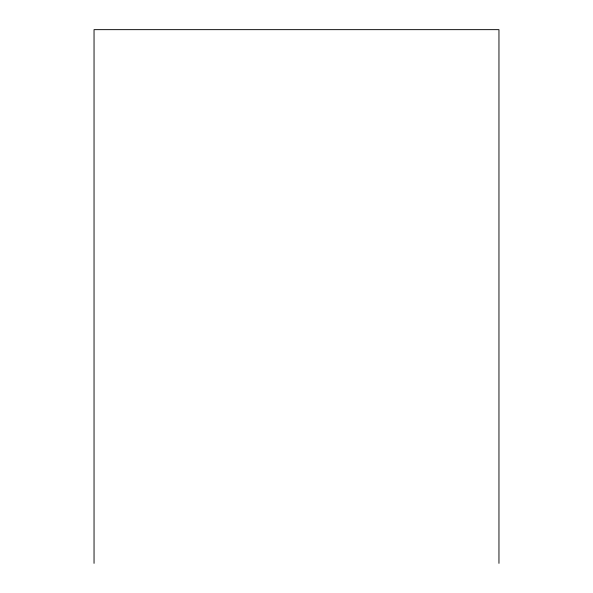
<?xml version="1.0" encoding="UTF-8"?>
<svg xmlns="http://www.w3.org/2000/svg" width="593" height="593" viewBox="0 0 593 593"><rect width="100%" height="100%" fill="white"/><g stroke="black" fill="none" stroke-linecap="round" stroke-linejoin="round"><path stroke-width="0.89" d="M498.958 563.35L498.958 29.65L94.042 29.65L94.042 563.35"/></g></svg>
